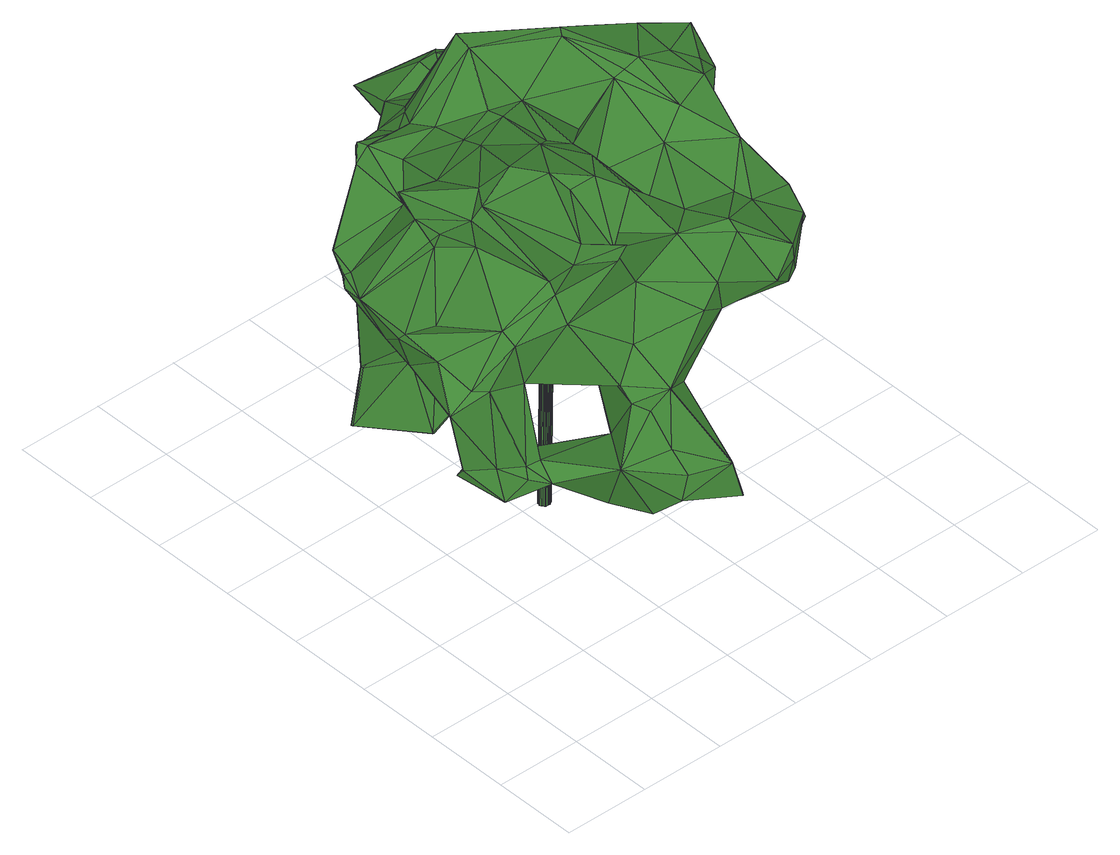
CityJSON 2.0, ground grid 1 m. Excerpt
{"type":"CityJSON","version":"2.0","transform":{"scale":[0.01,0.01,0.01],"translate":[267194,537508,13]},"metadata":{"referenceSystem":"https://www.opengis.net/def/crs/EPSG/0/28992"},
"CityObjects":{
"tree1":{"type":"SolitaryVegetationObject","attributes":{"gtid":593,"crown_width_m":4.93,"crown_median_z":16.65,"crown_r50_m":0.209,"crown_porosity":0.926,"trunk_H_m":3.17,"trunk_DBH_m":0.13,"trunk_radius_m":0.0648,"trunk_base_height_m":13.48,"original_gtid":"595"},"geometry":[{"type":"Solid","lod":"3","boundaries":[[[[0,1,2]],[[3,4,5]],[[6,7,8]],[[9,10,11]],[[12,13,14]],[[15,16,17]],[[18,19,20]],[[21,22,23]],[[24,22,21]],[[25,26,27]],[[25,27,28]],[[19,29,30]],[[4,3,31]],[[30,32,33]],[[34,35,36]],[[37,35,34]],[[34,38,37]],[[39,40,41]],[[0,42,23]],[[43,44,45]],[[46,47,48]],[[15,17,49]],[[50,51,52]],[[53,54,21]],[[55,56,57]],[[58,17,59]],[[49,17,58]],[[60,45,44]],[[61,62,63]],[[9,11,64]],[[65,66,67]],[[24,68,69]],[[70,71,72]],[[12,73,74]],[[56,75,76]],[[77,56,76]],[[78,79,80]],[[12,81,13]],[[82,83,84]],[[85,86,87]],[[69,22,24]],[[58,15,49]],[[30,70,88]],[[30,88,19]],[[89,90,91]],[[92,3,93]],[[14,13,94]],[[47,95,96]],[[46,95,47]],[[97,68,98]],[[99,100,101]],[[45,102,43]],[[101,103,43]],[[53,104,105]],[[103,106,43]],[[24,106,98]],[[8,107,108]],[[53,108,107]],[[109,2,110]],[[87,26,85]],[[98,103,100]],[[59,17,111]],[[21,23,42]],[[112,74,113]],[[112,113,114]],[[115,91,116]],[[117,29,118]],[[114,85,112]],[[119,16,15]],[[106,120,121]],[[69,97,122]],[[123,124,125]],[[126,94,127]],[[28,128,129]],[[130,104,10]],[[14,94,126]],[[131,32,30]],[[132,133,134]],[[135,57,136]],[[137,77,138]],[[139,75,55]],[[101,102,140]],[[98,106,103]],[[47,96,141]],[[142,134,143]],[[106,24,120]],[[70,66,144]],[[18,20,145]],[[20,19,88]],[[146,147,148]],[[143,149,150]],[[151,57,152]],[[153,150,149]],[[154,39,155]],[[101,140,99]],[[14,99,140]],[[8,156,157]],[[158,145,20]],[[8,7,156]],[[159,160,161]],[[17,162,111]],[[71,161,90]],[[163,111,162]],[[118,164,117]],[[142,165,132]],[[142,132,134]],[[166,147,167]],[[51,150,153]],[[41,168,163]],[[41,163,162]],[[169,170,171]],[[172,173,174]],[[175,176,177]],[[162,39,41]],[[178,128,37]],[[129,128,178]],[[179,180,181]],[[132,79,78]],[[182,79,132]],[[59,183,58]],[[59,111,183]],[[103,101,100]],[[163,183,111]],[[3,184,185]],[[185,186,187]],[[12,188,73]],[[189,18,190]],[[189,190,166]],[[127,94,191]],[[81,191,94]],[[192,16,193]],[[193,16,119]],[[123,194,50]],[[50,79,182]],[[143,191,149]],[[161,71,70]],[[30,161,70]],[[61,63,14]],[[81,94,13]],[[164,195,189]],[[75,56,55]],[[123,196,194]],[[43,102,101]],[[48,197,198]],[[199,198,197]],[[200,134,23]],[[133,23,134]],[[69,201,23]],[[198,46,48]],[[202,203,86]],[[204,196,125]],[[0,23,133]],[[10,9,205]],[[6,110,7]],[[128,206,35]],[[128,35,37]],[[85,207,112]],[[105,44,121]],[[95,46,208]],[[209,210,168]],[[163,168,210]],[[18,195,19]],[[117,164,211]],[[212,209,168]],[[66,72,213]],[[12,74,83]],[[214,215,25]],[[216,186,180]],[[163,210,167]],[[166,167,210]],[[2,1,192]],[[9,45,205]],[[129,82,217]],[[93,4,73]],[[31,73,4]],[[163,167,183]],[[86,114,202]],[[182,165,50]],[[136,148,147]],[[137,218,219]],[[180,220,181]],[[127,191,143]],[[221,222,223]],[[61,222,221]],[[139,224,225]],[[57,56,152]],[[162,17,155]],[[70,72,66]],[[205,130,10]],[[24,21,226]],[[197,138,76]],[[138,77,76]],[[193,119,157]],[[71,227,213]],[[140,64,14]],[[0,2,109]],[[138,141,95]],[[141,138,47]],[[14,63,12]],[[45,130,205]],[[192,1,228]],[[29,19,195]],[[220,5,4]],[[160,116,91]],[[1,0,229]],[[230,36,35]],[[180,186,5]],[[220,180,5]],[[92,223,222]],[[172,116,160]],[[89,231,232]],[[89,232,36]],[[207,74,112]],[[199,75,139]],[[185,93,3]],[[122,233,200]],[[234,235,185]],[[141,96,95]],[[1,229,80]],[[159,161,236]],[[159,236,171]],[[158,237,169]],[[238,239,240]],[[209,212,232]],[[66,213,67]],[[200,23,201]],[[200,201,69]],[[42,0,109]],[[105,121,54]],[[117,231,32]],[[97,98,100]],[[120,24,226]],[[204,125,40]],[[212,40,125]],[[231,210,209]],[[92,222,225]],[[61,225,222]],[[114,86,85]],[[91,147,166]],[[105,54,53]],[[4,203,181]],[[226,54,121]],[[226,121,120]],[[159,170,241]],[[159,241,160]],[[8,108,6]],[[69,23,22]],[[206,242,230]],[[243,242,206]],[[145,169,171]],[[160,173,172]],[[172,243,87]],[[174,243,172]],[[9,140,102]],[[99,14,233]],[[73,244,93]],[[149,191,83]],[[83,191,12]],[[81,12,191]],[[245,39,154]],[[143,134,127]],[[134,200,127]],[[67,174,241]],[[67,241,65]],[[246,80,79]],[[208,137,138]],[[104,130,105]],[[28,27,206]],[[244,188,62]],[[135,136,91]],[[159,171,170]],[[84,207,85]],[[50,52,247]],[[66,170,169]],[[227,71,90]],[[232,212,36]],[[91,136,147]],[[38,248,37]],[[226,21,54]],[[93,223,92]],[[175,249,179]],[[202,181,203]],[[166,210,231]],[[122,99,233]],[[106,121,44]],[[106,44,43]],[[233,14,126]],[[233,126,200]],[[193,157,156]],[[146,167,147]],[[175,177,250]],[[251,177,31]],[[225,224,252]],[[80,229,133]],[[133,229,0]],[[199,76,75]],[[45,9,102]],[[206,128,28]],[[138,95,208]],[[251,250,177]],[[7,2,156]],[[119,238,157]],[[253,238,119]],[[192,156,2]],[[192,193,156]],[[132,78,80]],[[80,133,132]],[[189,166,211]],[[189,211,164]],[[244,254,93]],[[231,117,211]],[[231,211,166]],[[18,189,195]],[[164,118,195]],[[29,195,118]],[[105,130,60]],[[45,60,130]],[[139,252,224]],[[192,155,16]],[[182,132,165]],[[17,16,155]],[[227,242,174]],[[230,242,227]],[[231,209,232]],[[1,80,228]],[[217,215,214]],[[221,62,61]],[[186,184,5]],[[194,255,246]],[[10,104,218]],[[116,172,203]],[[42,109,6]],[[172,87,86]],[[4,181,220]],[[31,181,73]],[[178,52,256]],[[183,167,146]],[[183,146,58]],[[154,155,192]],[[73,188,244]],[[153,82,256]],[[26,206,27]],[[3,251,31]],[[37,248,178]],[[36,125,34]],[[181,202,73]],[[74,73,202]],[[51,50,165]],[[89,36,90]],[[230,90,36]],[[227,90,230]],[[161,160,90]],[[234,257,258]],[[234,258,57]],[[259,55,257]],[[3,5,184]],[[169,237,144]],[[169,144,66]],[[257,234,185]],[[188,63,62]],[[60,44,105]],[[41,40,168]],[[170,65,241]],[[116,4,185]],[[185,4,93]],[[174,242,243]],[[174,67,213]],[[212,125,36]],[[160,91,90]],[[127,200,126]],[[250,251,187]],[[125,124,248]],[[39,162,155]],[[245,154,228]],[[192,228,154]],[[129,217,214]],[[84,217,82]],[[214,25,28]],[[28,129,214]],[[230,35,206]],[[253,239,238]],[[245,255,196]],[[194,196,255]],[[246,79,194]],[[151,240,57]],[[57,240,136]],[[148,136,240]],[[50,194,79]],[[259,251,252]],[[91,115,135]],[[212,168,40]],[[26,243,206]],[[240,239,148]],[[148,239,146]],[[253,146,239]],[[246,228,80]],[[135,235,57]],[[234,57,235]],[[24,98,68]],[[83,207,84]],[[116,185,235]],[[116,235,115]],[[115,235,135]],[[245,196,40]],[[245,40,39]],[[186,185,184]],[[116,203,4]],[[26,87,243]],[[198,225,61]],[[53,21,108]],[[42,6,108]],[[42,108,21]],[[166,190,18]],[[65,170,66]],[[252,139,259]],[[250,249,175]],[[252,3,92]],[[104,107,218]],[[53,107,104]],[[84,215,217]],[[153,149,83]],[[153,83,82]],[[63,188,12]],[[259,187,251]],[[216,180,249]],[[179,249,180]],[[185,187,257]],[[158,169,145]],[[257,187,259]],[[259,139,55]],[[186,216,187]],[[250,187,216]],[[250,216,249]],[[223,260,221]],[[172,86,203]],[[71,213,72]],[[31,176,181]],[[34,125,38]],[[55,258,257]],[[57,258,55]],[[129,178,256]],[[129,256,82]],[[29,117,131]],[[29,131,30]],[[204,40,196]],[[153,256,51]],[[225,198,199]],[[225,199,139]],[[56,261,152]],[[61,64,11]],[[198,11,10]],[[61,11,198]],[[241,174,173]],[[241,173,160]],[[221,260,262]],[[3,252,251]],[[83,74,207]],[[25,215,85]],[[85,215,84]],[[263,218,107]],[[50,247,123]],[[124,123,247]],[[123,125,196]],[[125,248,38]],[[10,137,208]],[[218,137,10]],[[197,47,138]],[[197,48,47]],[[151,152,261]],[[238,151,219]],[[151,238,240]],[[14,64,61]],[[198,10,208]],[[198,208,46]],[[140,9,64]],[[219,151,261]],[[219,261,77]],[[166,264,91]],[[265,91,264]],[[265,264,166]],[[18,265,166]],[[260,254,262]],[[2,7,110]],[[236,161,265]],[[88,144,237]],[[70,144,88]],[[171,265,145]],[[18,145,265]],[[236,265,171]],[[265,161,30]],[[20,88,237]],[[228,255,245]],[[246,255,228]],[[219,77,137]],[[197,76,199]],[[77,261,56]],[[202,114,113]],[[202,113,74]],[[69,122,200]],[[174,213,227]],[[219,266,238]],[[218,266,219]],[[157,266,8]],[[238,266,157]],[[25,85,26]],[[263,266,218]],[[107,8,266]],[[263,107,266]],[[51,256,52]],[[15,267,119]],[[119,267,253]],[[15,58,267]],[[92,225,252]],[[58,146,267]],[[253,267,146]],[[124,247,248]],[[178,248,247]],[[178,247,52]],[[89,268,231]],[[221,262,254]],[[223,254,260]],[[223,93,254]],[[244,62,254]],[[221,254,62]],[[69,68,97]],[[131,117,32]],[[122,97,99]],[[100,99,97]],[[142,150,165]],[[51,165,150]],[[142,143,150]],[[231,33,32]],[[265,30,268]],[[33,268,30]],[[33,231,268]],[[91,268,89]],[[265,268,91]],[[20,237,158]],[[109,110,6]],[[175,179,176]],[[179,181,176]],[[177,176,31]],[[269,270,271]],[[269,271,272]],[[272,271,273]],[[272,273,274]],[[271,270,275]],[[271,275,273]],[[273,275,276]],[[273,276,274]],[[275,270,277]],[[275,277,276]],[[276,277,278]],[[276,278,274]],[[277,270,279]],[[277,279,278]],[[278,279,280]],[[278,280,274]],[[279,270,281]],[[279,281,280]],[[280,281,282]],[[280,282,274]],[[281,270,283]],[[281,283,282]],[[282,283,284]],[[282,284,274]],[[283,270,285]],[[283,285,284]],[[284,285,286]],[[284,286,274]],[[285,270,287]],[[285,287,286]],[[286,287,288]],[[286,288,274]],[[287,270,289]],[[287,289,288]],[[288,289,290]],[[288,290,274]],[[289,270,291]],[[289,291,290]],[[290,291,292]],[[290,292,274]],[[291,270,293]],[[291,293,292]],[[292,293,294]],[[292,294,274]],[[293,270,295]],[[293,295,294]],[[294,295,296]],[[294,296,274]],[[295,270,297]],[[295,297,296]],[[296,297,298]],[[296,298,274]],[[297,270,299]],[[297,299,298]],[[298,299,300]],[[298,300,274]],[[299,270,301]],[[299,301,300]],[[300,301,302]],[[300,302,274]],[[301,270,303]],[[301,303,302]],[[302,303,304]],[[302,304,274]],[[303,270,305]],[[303,305,304]],[[304,305,306]],[[304,306,274]],[[305,270,307]],[[305,307,306]],[[306,307,308]],[[306,308,274]],[[307,270,309]],[[307,309,308]],[[308,309,310]],[[308,310,274]],[[309,270,311]],[[309,311,310]],[[310,311,312]],[[310,312,274]],[[311,270,313]],[[311,313,312]],[[312,313,314]],[[312,314,274]],[[313,270,315]],[[313,315,314]],[[314,315,316]],[[314,316,274]],[[315,270,317]],[[315,317,316]],[[316,317,318]],[[316,318,274]],[[317,270,269]],[[317,269,318]],[[318,269,272]],[[318,272,274]]]]}]}
},
"vertices":[
[410,362,471],[411,302,446],[460,321,447],[133,351,243],[110,340,339],[110,364,249],[510,396,439],[499,348,418],[470,378,356],[281,533,355],[300,433,346],[250,443,343],[121,456,436],[128,464,451],[194,505,410],[462,190,368],[465,203,376],[449,163,373],[210,179,214],[198,106,163],[206,190,158],[435,469,432],[373,484,426],[378,442,478],[393,530,397],[86,303,443],[26,279,380],[63,275,373],[107,265,455],[212,79,188],[161,113,235],[112,366,251],[209,91,248],[200,112,288],[182,140,472],[131,175,436],[137,164,402],[137,155,482],[192,138,488],[342,155,429],[294,177,423],[339,139,424],[459,418,453],[359,591,358],[411,559,342],[360,547,368],[336,473,235],[340,476,231],[335,473,233],[452,164,366],[235,312,487],[194,354,482],[160,274,523],[430,480,391],[422,503,382],[234,355,239],[315,357,245],[270,337,288],[424,151,352],[404,126,350],[384,533,372],[248,442,344],[212,418,435],[189,468,431],[256,506,395],[45,224,224],[79,191,191],[45,215,235],[355,506,395],[355,484,423],[112,159,216],[95,178,236],[94,174,222],[93,415,367],[57,419,385],[292,377,241],[312,392,249],[314,391,250],[338,370,414],[281,315,460],[377,361,463],[128,462,457],[80,349,489],[122,387,427],[82,326,467],[30,350,379],[38,320,343],[24,286,371],[180,152,159],[183,138,314],[107,194,325],[200,200,310],[198,330,318],[167,329,346],[189,469,433],[385,517,236],[384,518,234],[315,543,382],[339,580,383],[255,562,378],[314,576,388],[271,625,351],[287,585,342],[353,596,370],[374,443,388],[421,503,381],[386,576,362],[441,406,390],[474,412,428],[453,364,455],[477,346,442],[394,116,373],[43,388,380],[43,389,378],[34,376,375],[164,273,360],[125,268,340],[251,48,233],[265,48,185],[469,242,333],[411,560,357],[413,561,343],[282,493,414],[237,235,492],[205,235,492],[199,165,463],[218,492,427],[201,466,438],[133,186,445],[100,264,493],[355,508,381],[216,75,221],[294,404,454],[370,430,478],[277,463,494],[228,290,351],[253,280,352],[312,402,292],[340,450,250],[252,380,237],[253,564,359],[386,517,235],[250,405,465],[208,436,448],[148,195,184],[202,250,157],[333,199,368],[247,205,354],[287,266,365],[152,422,446],[201,387,465],[334,338,276],[328,342,263],[132,350,474],[393,203,406],[406,191,396],[468,317,416],[465,286,319],[202,250,155],[76,201,231],[107,228,328],[112,176,236],[390,113,396],[364,108,366],[266,50,186],[252,385,468],[255,124,289],[300,157,326],[285,108,408],[120,221,190],[47,225,224],[136,223,209],[43,291,324],[74,233,338],[25,212,317],[68,401,168],[68,388,250],[111,366,249],[107,256,512],[66,402,168],[67,400,168],[66,388,251],[262,333,464],[392,123,341],[131,350,241],[165,305,246],[125,348,158],[127,348,157],[149,401,428],[228,75,225],[210,93,248],[133,452,456],[437,243,427],[443,299,405],[270,276,476],[214,81,188],[261,210,479],[338,450,250],[275,434,291],[277,390,259],[281,486,496],[320,444,444],[68,399,365],[58,310,329],[217,198,454],[336,518,378],[87,204,396],[50,385,381],[339,451,251],[262,101,389],[298,116,363],[252,50,233],[242,180,389],[75,199,231],[87,296,463],[83,305,451],[126,349,156],[81,326,468],[358,378,335],[350,367,320],[67,386,250],[251,397,412],[255,338,334],[243,332,357],[234,357,241],[252,348,285],[415,522,381],[64,197,336],[382,293,420],[390,360,467],[88,186,387],[217,101,314],[204,142,353],[237,512,412],[178,311,243],[198,328,318],[135,210,220],[173,199,172],[396,314,354],[318,270,369],[306,320,332],[47,217,236],[50,208,338],[40,247,357],[144,379,418],[335,211,411],[297,303,419],[195,255,507],[164,174,483],[67,401,167],[126,350,157],[132,352,241],[205,349,237],[385,250,385],[159,349,424],[327,255,403],[129,285,506],[182,318,238],[253,346,284],[205,347,235],[226,302,395],[328,350,259],[200,371,460],[401,359,388],[201,114,288],[208,179,215],[406,341,365],[406,191,394],[186,124,298],[231,295,48],[225,295,48],[231,297,48],[248,309,365],[248,311,365],[242,309,365],[230,298,47],[247,312,364],[229,300,47],[246,314,364],[228,301,48],[245,315,365],[226,301,48],[243,315,365],[225,301,48],[241,315,365],[223,301,48],[240,315,365],[222,301,48],[238,314,365],[220,299,48],[237,313,365],[219,298,48],[236,312,365],[219,296,48],[235,310,365],[218,295,48],[235,309,365],[219,293,48],[235,307,365],[220,292,48],[236,305,365],[221,290,48],[237,304,365],[222,289,48],[239,303,365],[224,289,48],[240,302,365],[225,289,48],[242,302,365],[227,289,48],[243,303,365],[228,290,48],[245,303,365],[230,291,48],[246,304,365],[231,292,48],[247,306,365],[231,294,48],[248,307,365]
]}
